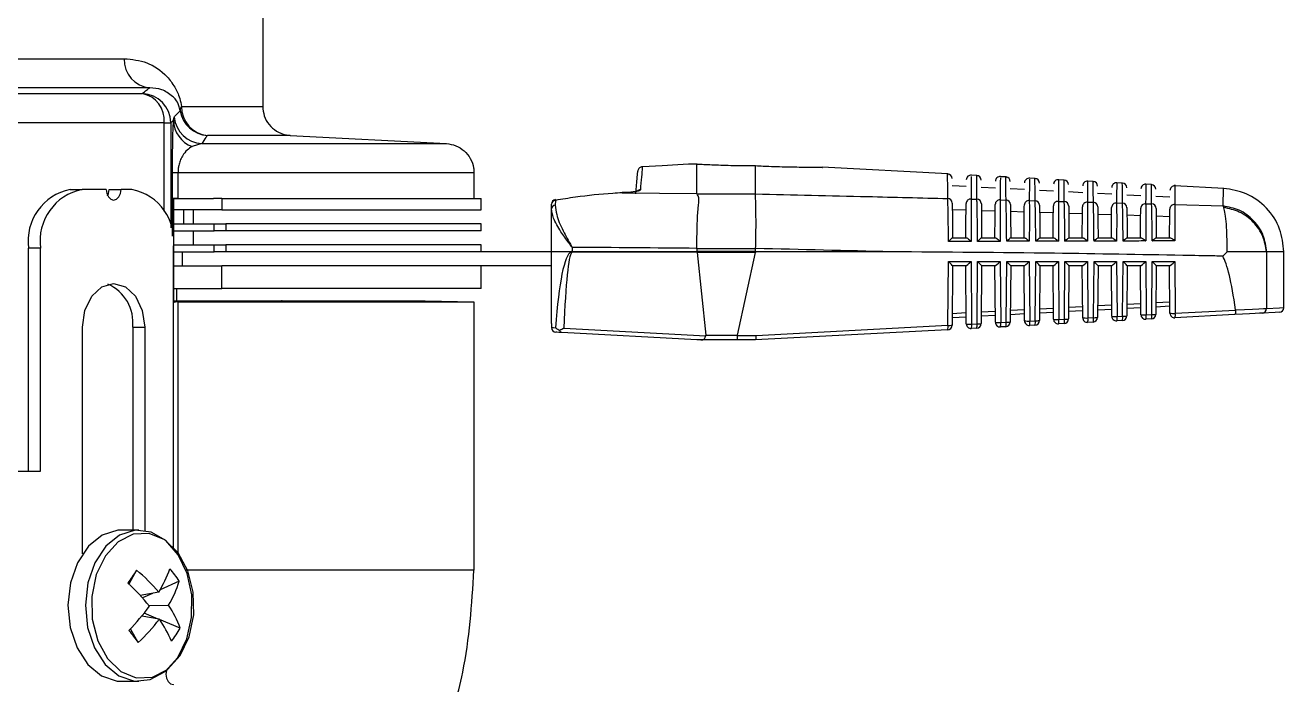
# Model space of a CAD drawing. Extents: x 8 to 113, y 0 to 87.
# Drawn here: x 51.412 to 54.093, y 72.962 to 74.367 of the extents above; entities that cross this region are included whole.
import ezdxf

# ---------------------------------------------------------------- set-up
doc = ezdxf.new("R2010")
doc.units = 0
doc.header["$MEASUREMENT"] = 0
doc.layers.add('OBJECT', color=7, linetype='CONTINUOUS')

msp = doc.modelspace()

# ---------------------------------------------------------------- linework, layer by layer
at = {"layer": 'OBJECT'}
for p, q in [((51.9183, 74.4002), (51.9183, 74.1938)), ((50.3075, 74.2954), (51.6235, 74.2954)), ((51.6777, 74.2334), (50.3345, 74.2334)), ((51.2079, 74.2209), (51.6618, 74.2209)), ((51.7456, 74.1938), (51.9183, 74.1938)), ((51.7082, 74.1589), (51.2464, 74.1589)), ((51.7082, 74.1589), (51.7225, 74.1589)), ((51.7082, 73.9707), (51.7082, 74.1589)), ((51.7284, 74.1641), (51.7225, 74.1589)), ((51.7225, 74.1589), (51.7225, 73.9353)), ((51.7284, 74.1641), (51.7297, 74.1709)), ((51.977, 74.1319), (51.8008, 74.1319)), ((51.977, 74.1319), (52.3095, 74.1145)), ((51.7887, 74.1145), (51.7679, 74.1084)), ((51.7887, 74.1145), (52.3095, 74.1145)), ((51.7378, 74.0526), (51.7262, 74.0526)), ((51.7262, 73.9172), (51.7262, 74.0526)), ((51.7378, 74.0526), (51.7378, 73.9978)), ((52.3683, 74.0526), (51.7378, 74.0526)), ((52.3683, 74.0526), (52.3683, 73.9978)), ((52.727, 74.0651), (52.727, 74.0651)), ((52.8255, 74.0705), (52.8255, 74.0705)), ((52.8433, 74.008), (52.8433, 74.0704)), ((52.9683, 74.0074), (52.9683, 74.0669)), ((53.3773, 74.05), (53.1098, 74.064)), ((53.4169, 74.023), (53.3867, 74.0245)), ((53.4393, 74.0468), (53.4277, 74.0474)), ((53.5013, 74.0435), (53.4896, 74.0441)), ((53.5633, 74.0403), (53.5516, 74.0409)), ((53.6253, 74.037), (53.6135, 74.0376)), ((53.6873, 74.0338), (53.6755, 74.0344)), ((53.7493, 74.0305), (53.7374, 74.0312)), ((53.8113, 74.0273), (53.7994, 74.0279)), ((53.9654, 74.0192), (53.8614, 74.0247)), ((51.5081, 74.0169), (51.5336, 74.0169)), ((51.5849, 74.0169), (51.5336, 74.0169)), ((51.5912, 74.0169), (51.6167, 74.0169)), ((51.6397, 74.0169), (51.6167, 74.0169)), ((51.7291, 73.7763), (51.7291, 73.9987)), ((51.7378, 73.9978), (51.7291, 73.9978)), ((51.7291, 73.9978), (51.7378, 73.9978)), ((51.7378, 73.9978), (51.8132, 73.9978)), ((51.8311, 73.9978), (51.8132, 73.9978)), ((51.8311, 73.9978), (51.8311, 73.9738)), ((51.8311, 73.9978), (52.3833, 73.9978)), ((52.3833, 73.9738), (52.3833, 73.9978)), ((52.7022, 74.0111), (52.6841, 74.0101)), ((52.7023, 74.0108), (52.6841, 74.0099)), ((52.6841, 74.0099), (52.6841, 74.0101)), ((52.6841, 74.0099), (52.8433, 74.008)), ((52.7022, 74.0111), (52.7022, 74.011)), ((52.7023, 74.0108), (52.7022, 74.0111)), ((52.8433, 74.008), (52.8438, 74.0073)), ((52.8438, 74.0073), (52.9683, 74.0073)), ((52.9683, 74.0073), (52.9683, 74.0074)), ((53.4271, 73.9964), (53.4396, 73.996)), ((53.4789, 74.0197), (53.4488, 74.0213)), ((53.541, 74.0165), (53.5106, 74.018)), ((53.603, 74.0132), (53.5726, 74.0148)), ((53.665, 74.0099), (53.6347, 74.0115)), ((53.7269, 74.0067), (53.6967, 74.0083)), ((53.7887, 74.0035), (53.7589, 74.005)), ((53.8507, 74.0002), (53.8209, 74.0018)), ((51.8311, 73.9738), (51.7291, 73.9738)), ((51.7502, 73.9438), (51.7502, 73.9738)), ((51.7711, 73.9438), (51.7711, 73.9738)), ((51.8311, 73.9738), (52.3833, 73.9738)), ((52.5333, 73.9757), (52.5333, 73.9853)), ((52.5333, 73.884), (52.5333, 73.9757)), ((52.5419, 73.9937), (52.5416, 73.9832)), ((53.3872, 73.9742), (53.4165, 73.9733)), ((53.4492, 73.9723), (53.4785, 73.9713)), ((53.4891, 73.9948), (53.5016, 73.9944)), ((53.5112, 73.9703), (53.5404, 73.9694)), ((53.5511, 73.9931), (53.5636, 73.9928)), ((53.5732, 73.9684), (53.6024, 73.9675)), ((53.6131, 73.9915), (53.6256, 73.9912)), ((53.6751, 73.9898), (53.6876, 73.9895)), ((53.737, 73.9881), (53.7497, 73.9878)), ((53.799, 73.9864), (53.8117, 73.9861)), ((53.861, 73.9847), (53.964, 73.9817)), ((53.9653, 73.9784), (53.964, 73.9817)), ((51.7291, 73.9438), (51.8149, 73.9438)), ((51.8149, 73.9289), (51.8149, 73.9438)), ((51.8149, 73.9438), (51.84, 73.9438)), ((51.84, 73.9438), (51.84, 73.9289)), ((52.3833, 73.9438), (51.84, 73.9438)), ((52.3833, 73.9289), (52.3833, 73.9438)), ((53.6352, 73.9665), (53.6644, 73.9655)), ((53.6973, 73.9645), (53.7264, 73.9636)), ((53.7593, 73.9625), (53.7884, 73.9616)), ((53.8213, 73.9605), (53.8503, 73.9596)), ((51.7291, 73.9289), (51.8149, 73.9289)), ((51.7711, 73.8989), (51.7711, 73.9289)), ((51.84, 73.9289), (51.8149, 73.9289)), ((52.3833, 73.9289), (51.84, 73.9289)), ((51.4452, 73.8919), (51.4197, 73.8919)), ((51.4197, 73.4169), (51.4197, 73.8919)), ((51.4452, 73.4169), (51.4452, 73.8919)), ((51.728, 73.2531), (51.728, 73.8919)), ((51.7291, 73.8989), (51.8149, 73.8989)), ((51.8149, 73.884), (51.8149, 73.8989)), ((51.8149, 73.8989), (51.84, 73.8989)), ((51.84, 73.8989), (51.84, 73.884)), ((52.3833, 73.8989), (51.84, 73.8989)), ((52.3833, 73.884), (52.3833, 73.8989)), ((52.5778, 73.8932), (52.5778, 73.8847)), ((52.9683, 73.8907), (52.8433, 73.8907)), ((52.8433, 73.8907), (52.8433, 73.8855)), ((52.9683, 73.8855), (52.9683, 73.8907)), ((53.3876, 73.914), (53.4167, 73.914)), ((53.4496, 73.914), (53.4787, 73.914)), ((53.5116, 73.914), (53.5408, 73.914)), ((53.5735, 73.914), (53.6029, 73.914)), ((53.6355, 73.914), (53.6649, 73.914)), ((53.6975, 73.914), (53.727, 73.914)), ((53.7594, 73.914), (53.7891, 73.914)), ((53.8214, 73.914), (53.8512, 73.914)), ((51.7291, 73.884), (51.8149, 73.884)), ((51.7473, 73.854), (51.7473, 73.884)), ((51.84, 73.884), (51.8149, 73.884)), ((52.3518, 73.884), (51.84, 73.884)), ((52.5333, 73.884), (52.3518, 73.884)), ((52.5748, 73.884), (52.5333, 73.884)), ((52.5333, 73.7317), (52.5333, 73.884)), ((52.5778, 73.8847), (52.8433, 73.8847)), ((52.8434, 73.8832), (52.5778, 73.8832)), ((52.8433, 73.8855), (52.9683, 73.8855)), ((52.8433, 73.8847), (52.8434, 73.8832)), ((52.968, 73.8824), (52.8435, 73.8824)), ((52.8435, 73.8824), (52.8621, 73.7062)), ((52.9298, 73.7062), (52.968, 73.8824)), ((53.257, 73.884), (52.9684, 73.884)), ((53.3778, 73.7275), (53.379, 73.8634)), ((53.379, 73.8634), (53.4271, 73.8634)), ((53.4271, 73.8634), (53.4282, 73.7302)), ((53.4398, 73.7308), (53.441, 73.8634)), ((53.441, 73.8634), (53.4891, 73.8634)), ((53.4891, 73.8634), (53.4902, 73.7334)), ((53.5019, 73.7341), (53.503, 73.8634)), ((53.503, 73.8634), (53.5511, 73.8634)), ((53.5511, 73.8634), (53.5522, 73.7367)), ((53.5639, 73.7373), (53.565, 73.8634)), ((53.565, 73.8634), (53.6131, 73.8634)), ((53.6131, 73.8634), (53.6142, 73.74)), ((53.6259, 73.7406), (53.627, 73.8634)), ((53.627, 73.8634), (53.6751, 73.8634)), ((53.6751, 73.8634), (53.6761, 73.7433)), ((53.688, 73.7439), (53.689, 73.8634)), ((53.689, 73.8634), (53.7371, 73.8634)), ((53.7371, 73.8634), (53.7381, 73.7465)), ((53.75, 73.7472), (53.751, 73.8634)), ((53.751, 73.8634), (53.7991, 73.8634)), ((53.7991, 73.8634), (53.8001, 73.7498)), ((53.812, 73.7504), (53.813, 73.8634)), ((53.813, 73.8634), (53.8611, 73.8634)), ((53.8611, 73.8634), (53.862, 73.7531)), ((53.9726, 73.884), (53.9634, 73.8749)), ((54.0563, 73.884), (54.0563, 73.7634)), ((54.0567, 73.884), (54.0563, 73.884)), ((54.0933, 73.7653), (54.0933, 73.8844)), ((51.7291, 73.854), (51.8311, 73.854)), ((51.8311, 73.806), (51.8311, 73.854)), ((52.3518, 73.854), (51.8311, 73.854)), ((52.5333, 73.854), (52.3518, 73.854)), ((52.3833, 73.806), (52.3833, 73.854)), ((53.3877, 73.854), (53.3866, 73.7279)), ((53.4161, 73.854), (53.3877, 73.854)), ((53.417, 73.7306), (53.416, 73.854)), ((53.4497, 73.854), (53.4486, 73.7312)), ((53.4781, 73.854), (53.4497, 73.854)), ((53.479, 73.7339), (53.478, 73.854)), ((53.5117, 73.854), (53.5107, 73.7345)), ((53.5401, 73.854), (53.5117, 73.854)), ((53.541, 73.7372), (53.54, 73.854)), ((53.5737, 73.854), (53.5727, 73.7378)), ((53.6021, 73.854), (53.5737, 73.854)), ((53.6029, 73.7404), (53.602, 73.854)), ((53.6357, 73.854), (53.6347, 73.741)), ((53.6641, 73.854), (53.6357, 73.854)), ((53.6649, 73.7437), (53.664, 73.854)), ((53.6977, 73.854), (53.6967, 73.7443)), ((53.7261, 73.854), (53.6977, 73.854)), ((53.7269, 73.747), (53.726, 73.854)), ((53.7597, 73.854), (53.7588, 73.7476)), ((53.7881, 73.854), (53.7597, 73.854)), ((53.7889, 73.7502), (53.788, 73.854)), ((53.8217, 73.854), (53.8208, 73.7509)), ((53.8501, 73.854), (53.8217, 73.854)), ((53.8508, 73.7535), (53.85, 73.854)), ((51.7291, 73.806), (51.8311, 73.806)), ((51.7355, 73.78), (51.7355, 73.806)), ((52.3833, 73.806), (51.8311, 73.806)), ((51.7291, 73.78), (51.9584, 73.78)), ((51.7378, 73.7773), (51.7291, 73.7773)), ((51.7378, 73.7773), (51.7291, 73.7773)), ((51.7378, 73.7773), (52.3683, 73.7773)), ((51.7378, 73.7773), (51.7378, 73.2398)), ((51.9594, 73.78), (51.9584, 73.78)), ((51.9594, 73.78), (52.2644, 73.78)), ((52.2644, 73.78), (52.3683, 73.7773)), ((52.3683, 73.7773), (52.3683, 73.206)), ((53.3868, 73.753), (53.4168, 73.7546)), ((53.4488, 73.7563), (53.4788, 73.7579)), ((53.5109, 73.7596), (53.5408, 73.7611)), ((53.6028, 73.755), (53.5728, 73.7534)), ((53.5729, 73.7628), (53.6027, 73.7644)), ((53.6349, 73.7661), (53.6647, 73.7677)), ((53.6648, 73.7583), (53.6349, 73.7567)), ((53.7268, 73.7615), (53.6969, 73.76)), ((53.697, 73.7694), (53.7267, 73.771)), ((53.7887, 73.7648), (53.7589, 73.7632)), ((53.759, 73.7727), (53.7886, 73.7742)), ((53.8507, 73.7681), (53.8209, 73.7665)), ((53.821, 73.7759), (53.8506, 73.7775)), ((53.862, 73.7531), (53.9907, 73.7599)), ((53.9907, 73.7599), (53.9907, 73.7602)), ((52.5333, 73.7317), (52.5334, 73.7227)), ((52.9693, 73.7059), (53.3778, 73.7275)), ((53.4169, 73.7452), (53.3867, 73.7436)), ((53.4282, 73.7302), (53.4398, 73.7308)), ((53.4789, 73.7485), (53.4488, 73.7469)), ((53.4902, 73.7334), (53.5019, 73.7341)), ((53.5408, 73.7517), (53.5108, 73.7501)), ((53.5632, 73.7279), (53.5515, 73.7273)), ((53.5522, 73.7367), (53.5639, 73.7373)), ((53.6252, 73.7311), (53.6135, 73.7305)), ((53.6142, 73.74), (53.6259, 73.7406)), ((53.6873, 73.7344), (53.6754, 73.7338)), ((53.6761, 73.7433), (53.688, 73.7439)), ((53.7493, 73.7377), (53.7374, 73.7371)), ((53.7381, 73.7465), (53.75, 73.7472)), ((53.8113, 73.741), (53.7994, 73.7403)), ((53.8001, 73.7498), (53.812, 73.7504)), ((53.9883, 73.7503), (53.8614, 73.7436)), ((51.5347, 73.2411), (51.5347, 73.7234)), ((51.6414, 73.7234), (51.6669, 73.7234)), ((51.6414, 73.7234), (51.6414, 73.2914)), ((51.6669, 73.7234), (51.6669, 73.2904)), ((52.8433, 73.6965), (52.5551, 73.7121)), ((52.5598, 73.7212), (52.8619, 73.7048)), ((52.8621, 73.7062), (52.9298, 73.7062)), ((52.9298, 73.7059), (52.9693, 73.7059)), ((53.3771, 73.718), (52.9683, 73.6965)), ((53.4392, 73.7213), (53.4276, 73.7207)), ((53.5012, 73.7246), (53.4895, 73.724)), ((52.8516, 73.6965), (52.8433, 73.6965)), ((52.9292, 73.6965), (52.8516, 73.6965)), ((52.9683, 73.6965), (52.9292, 73.6965)), ((52.9683, 73.6965), (52.9683, 73.6965)), ((51.2932, 73.4169), (51.4452, 73.4169)), ((51.6543, 73.2914), (51.6173, 73.2914)), ((51.6497, 73.206), (51.6334, 73.1762)), ((52.3683, 73.206), (51.7548, 73.206)), ((51.7403, 73.1829), (51.7, 73.1644)), ((51.6969, 73.1592), (51.6573, 73.1521)), ((51.6833, 73.1567), (51.6621, 73.147)), ((51.6957, 73.102), (51.6657, 73.1146)), ((51.6759, 73.131), (51.7179, 73.1312)), ((51.6981, 73.1016), (51.6606, 73.1082)), ((51.7424, 73.0825), (51.6987, 73.1008)), ((51.653, 73.0517), (51.6365, 73.0811)), ((51.6173, 72.9694), (51.6543, 72.9694)), ((51.728, 72.9619), (51.728, 72.9624))]:
    msp.add_line(p, q, dxfattribs=at)
at = {"layer": 'OBJECT', "flags": 128}
for points in [[(52.7133, 74.0073), (52.7155, 74.033), (52.7169, 74.0492), (52.7175, 74.056)], [(52.8255, 74.0705), (52.8022, 74.0692), (52.7694, 74.0674), (52.727, 74.0651)], [(51.5849, 74.0169), (51.5861, 74.0083), (51.5895, 74.001), (51.5947, 73.9961), (51.6008, 73.9944), (51.6069, 73.9961), (51.612, 74.001), (51.6155, 74.0083), (51.6167, 74.0169)], [(51.588, 74.0034), (51.59, 74.0083), (51.5912, 74.0169)], [(51.5347, 73.7234), (51.5397, 73.7592), (51.554, 73.7895), (51.5755, 73.8098), (51.6008, 73.8169), (51.6261, 73.8098), (51.6475, 73.7895), (51.6618, 73.7592), (51.6669, 73.7234)], [(53.9907, 73.7602), (54.0099, 73.7612), (54.0266, 73.762), (54.0401, 73.7626), (54.0502, 73.7631), (54.0563, 73.7634)], [(54.0839, 73.7554), (54.0839, 73.7554), (54.0746, 73.7549), (54.047, 73.7534)], [(54.0563, 73.7634), (54.084, 73.7649), (54.0933, 73.7653)], [(54.047, 73.7534), (54.0415, 73.7531), (54.0325, 73.7527), (54.0204, 73.752), (54.0055, 73.7512), (53.9883, 73.7503)], [(52.5334, 73.7227), (52.5347, 73.7227), (52.5375, 73.7226), (52.5417, 73.7224)], [(52.5551, 73.7121), (52.5488, 73.7124), (52.5447, 73.7127), (52.5429, 73.7128)], [(51.6173, 73.2914), (51.6096, 73.291), (51.5765, 73.2807), (51.547, 73.257), (51.5237, 73.222), (51.5088, 73.1789), (51.5035, 73.1315), (51.5083, 73.084), (51.5228, 73.0406), (51.5457, 73.0052), (51.575, 72.9809), (51.608, 72.9699), (51.6173, 72.9694)], [(51.7372, 73.02), (51.7565, 73.0595), (51.7668, 73.1052), (51.767, 73.1532), (51.7572, 73.1992), (51.7383, 73.239), (51.7119, 73.2692), (51.6804, 73.2871), (51.6466, 73.291), (51.6135, 73.2807), (51.584, 73.257), (51.5607, 73.222), (51.5458, 73.1789), (51.5405, 73.1315), (51.5453, 73.084), (51.5598, 73.0406), (51.5827, 73.0052), (51.612, 72.9809), (51.645, 72.9699), (51.6789, 72.9732), (51.7105, 72.9904), (51.7372, 73.02)], [(51.7426, 73.0242), (51.7619, 73.0643), (51.7715, 73.1108), (51.7705, 73.1592), (51.7589, 73.2048), (51.7379, 73.2431), (51.7096, 73.2704), (51.6767, 73.284), (51.6425, 73.2825), (51.6102, 73.2662), (51.5831, 73.2365), (51.5639, 73.1965), (51.5543, 73.15), (51.5553, 73.1015), (51.5669, 73.0559), (51.5878, 73.0176), (51.6161, 72.9903), (51.649, 72.9768), (51.6833, 72.9782), (51.7155, 72.9946), (51.7426, 73.0242)], [(51.7131, 72.9925), (51.7121, 72.9849), (51.7133, 72.9763), (51.7168, 72.969), (51.722, 72.9641), (51.728, 72.9624)]]:
    msp.add_lwpolyline(points, dxfattribs=at)
at = {"layer": 'OBJECT'}
for centre, radius, start, end in [((51.6827, 74.2925), 0.0593, 177.2193, 265.182), ((51.6518, 74.165), 0.0568, 353.8231, 79.8677), ((51.6605, 74.1589), 0.062, 0.0185, 88.8269), ((51.757, 74.1852), 0.0143, 142.6459, 184.1231), ((51.8039, 74.1939), 0.062, 189.0436, 267.1597), ((51.806, 74.1922), 0.0605, 178.4267, 265.0794), ((51.7888, 74.165), 0.0604, 180.8387, 249.7837), ((51.7915, 74.1765), 0.062, 185.1379, 267.4506), ((53.3766, 74.04), 0.01, 0.5, 83.0997), ((53.427, 74.0374), 0.01, 83.4921, 179.5), ((53.4386, 74.0368), 0.01, 0.5, 83.6003), ((53.489, 74.0342), 0.01, 83.9939, 179.5), ((53.5007, 74.0335), 0.01, 0.5, 84.103), ((53.551, 74.0309), 0.01, 84.4978, 179.5), ((53.5627, 74.0303), 0.01, 0.5, 84.6079), ((53.6129, 74.0277), 0.01, 85.0037, 179.5), ((53.6247, 74.027), 0.01, 0.5, 85.1147), ((53.6749, 74.0244), 0.01, 85.5116, 179.5), ((53.6867, 74.0238), 0.01, 0.5, 85.6235), ((53.7369, 74.0212), 0.01, 86.0214, 179.5), ((53.7488, 74.0205), 0.01, 0.5, 86.1343), ((53.7989, 74.0179), 0.01, 86.5331, 179.5), ((53.8108, 74.0173), 0.01, 0.5, 86.6468), ((53.8608, 74.0147), 0.01, 86.9496, 179.5), ((51.5302, 73.9075), 0.1116, 101.4218, 188.0494), ((51.5557, 73.9075), 0.1116, 101.4218, 188.0495), ((51.6176, 73.9075), 0.1116, 351.9507, 78.5782), ((52.5433, 73.9853), 0.01, 99.2546, 180), ((52.5527, 73.9959), 0.011, 183.5999, 191.5485), ((52.7232, 74.0062), 0.01, 92.5376, 134.0424), ((53.3772, 73.9877), 0.00987, 1.1349, 87.7404), ((53.4265, 73.9865), 0.0099, 86.3742, 178.788), ((53.4392, 73.9862), 0.00987, 1.1148, 87.7179), ((52.5424, 73.9846), 0.00906, 92.8152, 175.6376), ((52.5418, 73.9746), 0.00857, 91.3572, 172.772), ((53.4885, 73.9849), 0.0099, 86.3909, 178.8129), ((53.5012, 73.9846), 0.00987, 1.0943, 87.6966), ((53.5505, 73.9833), 0.00991, 86.4099, 178.8337), ((53.5632, 73.9829), 0.00988, 1.0775, 87.6718), ((53.6124, 73.9816), 0.00991, 86.429, 178.8561), ((53.6252, 73.9813), 0.00988, 1.0553, 87.6532), ((53.6744, 73.9799), 0.00991, 86.4477, 178.8788), ((53.6872, 73.9796), 0.00989, 1.0373, 87.6314), ((53.7364, 73.9782), 0.00991, 86.4666, 178.8996), ((53.7493, 73.9779), 0.00989, 1.0189, 87.6091), ((53.7984, 73.9765), 0.00992, 86.4849, 178.9201), ((53.8113, 73.9762), 0.00989, 1.0035, 87.5856), ((53.8604, 73.9748), 0.00992, 86.5024, 178.9415), ((52.6695, 73.974), 0.1307, 223.5468, 224.5091), ((52.6967, 73.8848), 0.1189, 180.0139, 180.7742), ((51.5533, 73.7335), 0.0887, 353.4617, 66.9254), ((54.0464, 73.7633), 0.00991, 273.4746, 0.5516), ((54.0833, 73.7653), 0.01, 273.0226, 355.0653), ((53.3766, 73.728), 0.01, 273.0226, 359.5), ((53.3577, 73.7242), 0.0204, 342.3828, 9.2808), ((53.3802, 73.7684), 0.041, 266.687, 278.9994), ((53.4247, 73.7846), 0.0545, 261.8661, 273.6815), ((53.427, 73.7307), 0.01, 180.5, 273.0226), ((53.4081, 73.7269), 0.0204, 342.3855, 9.2745), ((53.4386, 73.7313), 0.01, 273.0226, 359.5), ((53.4197, 73.7275), 0.0204, 342.3855, 9.2745), ((53.4422, 73.7717), 0.041, 266.687, 278.9975), ((53.4867, 73.7879), 0.0546, 261.869, 273.6787), ((53.489, 73.734), 0.01, 180.5, 273.0226), ((53.4701, 73.7302), 0.0204, 342.3828, 9.2808), ((53.5007, 73.7346), 0.01, 273.0226, 359.5), ((53.4817, 73.7308), 0.0204, 342.3831, 9.2805), ((53.5042, 73.775), 0.041, 266.687, 278.9994), ((53.5487, 73.7912), 0.0546, 261.8686, 273.679), ((53.551, 73.7372), 0.01, 180.5, 273.0226), ((53.5321, 73.7334), 0.0204, 342.3828, 9.2808), ((53.5627, 73.7379), 0.01, 273.0226, 359.5), ((53.5438, 73.734), 0.0204, 342.3855, 9.2745), ((53.5663, 73.7783), 0.041, 266.687, 278.9975), ((53.6107, 73.7944), 0.0546, 261.8685, 273.6791), ((53.6129, 73.7405), 0.01, 180.5, 273.0226), ((53.594, 73.7367), 0.0204, 342.3855, 9.2745), ((53.6247, 73.7411), 0.01, 273.0226, 359.5), ((53.6058, 73.7373), 0.0204, 342.3832, 9.2805), ((53.6283, 73.7815), 0.041, 266.6836, 279.001), ((53.6726, 73.7977), 0.0546, 261.8691, 273.6785), ((53.6749, 73.7438), 0.01, 180.5, 273.0226), ((53.656, 73.74), 0.0204, 342.3828, 9.2808), ((53.6867, 73.7444), 0.01, 273.0226, 359.5), ((53.6678, 73.7406), 0.0204, 342.3855, 9.2745), ((53.6903, 73.7848), 0.041, 266.6872, 278.9992), ((53.7346, 73.801), 0.0546, 261.869, 273.6787), ((53.7369, 73.7471), 0.01, 180.5, 273.0226), ((53.718, 73.7432), 0.0204, 342.3828, 9.2808), ((53.7488, 73.7477), 0.01, 273.0226, 359.5), ((53.7299, 73.7439), 0.0204, 342.3836, 9.2801), ((53.7524, 73.7881), 0.041, 266.6836, 279.001), ((53.7966, 73.8042), 0.0546, 261.8686, 273.679), ((53.7989, 73.7503), 0.01, 180.5, 273.0226), ((53.78, 73.7465), 0.0204, 342.3754, 9.2846), ((53.8108, 73.751), 0.01, 273.0226, 359.5), ((53.7919, 73.7471), 0.0204, 342.3855, 9.2745), ((53.8144, 73.7914), 0.041, 266.6872, 278.9992), ((53.8585, 73.8075), 0.0546, 261.8685, 273.6791), ((53.8608, 73.7536), 0.01, 180.5, 273.0226), ((53.8419, 73.7498), 0.0204, 342.3855, 9.2745), ((52.5434, 73.7227), 0.00999, 179.95, 266.8554), ((52.5341, 73.7226), 0.00067, 168.3449, 180.5049), ((52.5434, 73.7227), 0.01, 180.809, 266.8941), ((54.9584, 70.9837), 3.9858, 146.1131, 146.5916), ((51.4009, 72.9079), 0.3883, 40.3341, 50.1598), ((51.4671, 73.2995), 0.2692, 328.589, 340.3685), ((51.5784, 73.0817), 0.191, 32.0139, 41.8135), ((51.2809, 72.8023), 0.5139, 39.5502, 47.0248), ((51.5251, 73.2456), 0.2242, 329.3223, 343.7611), ((51.2778, 73.4234), 0.4959, 315.8153, 323.6483), ((51.5394, 73.0107), 0.2153, 19.4631, 34.0337), ((51.3944, 73.3314), 0.3809, 312.7653, 322.8977), ((51.4832, 72.9523), 0.2617, 23.0563, 34.7898), ((53.558, 74.5032), 2.3949, 216.5239, 217.3043), ((51.5697, 73.1775), 0.1971, 321.5097, 331.1945)]:
    msp.add_arc(centre, radius, start, end, dxfattribs=at)
for centre, major_axis, ratio, start_param, end_param in [((51.7882, 74.0159), (0.062, 0.0151), 0.162756, 3.410195, 3.724554), ((52.4855, 71.8215), (7.8848, 0), 0.262774, 1.525405, 1.559096), ((52.3955, 73.8907), (0.4478, 0), 0.267949, 0, 0.004204), ((48.95, 71.8215), (19.0675, 0), 0.111038, 1.342949, 1.358461), ((53.9456, 73.8907), (0.9773, 0), 0.122785, 3.138252, 3.141593), ((52.5933, 73.3152), (-0.0157, 0.5695), 0.101686, 0.049862, 0.771527), ((52.5856, 73.3137), (-0.0078, 0.5695), 0.050872, 0.051969, 0.772633), ((52.5933, 73.3152), (-0.0157, 0.5695), 0.101686, 6.280384, 6.333048), ((52.5856, 73.3137), (-0.0078, 0.5695), 0.050872, 6.28249, 6.335154), ((52.3955, 73.8855), (0.4478, 0), 0.267949, 6.276674, 6.283185), ((52.3952, 73.8855), (0.4485, -0.007), 0.267094, 0.032491, 0.039008), ((53.9463, 73.8855), (0.9787, 0.0064), 0.122438, 3.101128, 3.114217), ((53.9456, 73.8855), (0.9773, 0), 0.122785, 3.141593, 3.154684), ((53.3778, 73.864), (-0.00991, 0.00999), 0.035372, 3.176643, 4.624979), ((53.4259, 73.864), (0.00988, 0.00996), 0.087934, 3.228543, 4.746979), ((53.4398, 73.864), (-0.00991, 0.00999), 0.035372, 3.176643, 4.624979), ((53.4879, 73.864), (0.00988, 0.00996), 0.087934, 3.228543, 4.746979), ((53.5018, 73.864), (-0.00991, 0.00999), 0.035372, 3.176643, 4.624979), ((53.5499, 73.864), (0.00988, 0.00996), 0.087934, 3.228543, 4.746979), ((53.5638, 73.864), (-0.00991, 0.00999), 0.035372, 3.176643, 4.624979), ((53.6119, 73.864), (0.00988, 0.00996), 0.087934, 3.228543, 4.746979), ((53.6258, 73.864), (-0.00991, 0.00999), 0.035372, 3.176643, 4.624979), ((53.6739, 73.864), (0.00988, 0.00996), 0.087934, 3.228543, 4.746979), ((53.6878, 73.864), (-0.00991, 0.00999), 0.035372, 3.176643, 4.624979), ((53.7359, 73.864), (0.00988, 0.00996), 0.087934, 3.228543, 4.746979), ((53.7498, 73.864), (-0.00991, 0.00999), 0.035372, 3.176643, 4.624979), ((53.7979, 73.864), (0.00988, 0.00996), 0.087934, 3.228543, 4.746979), ((53.8118, 73.864), (-0.00991, 0.00999), 0.035372, 3.176643, 4.624979), ((53.8599, 73.864), (0.00988, 0.00996), 0.087934, 3.228543, 4.746979), ((53.9382, 71.5942), (0.0147, 2.2897), 0.052015, 5.95327, 6.194383), ((51.7882, 73.7591), (0.062, -0.0151), 0.162711, 2.558607, 2.872966), ((52.8248, 73.7065), (0.0374, -0.0006), 0.267094, 6.175075, 6.315676), ((52.9292, 73.7065), (0, 0.01), 0.061163, 3.141593, 4.660029), ((53.0113, 73.7065), (0.0816, 0.0005), 0.122438, 3.114217, 3.140397), ((52.9681, 73.7065), (-0.00026, 0.01), 0.120424, 3.14477, 4.656852)]:
    msp.add_ellipse(centre, major_axis=major_axis, ratio=ratio, start_param=start_param, end_param=end_param, dxfattribs=at)
for points, knots in [([(51.6235, 74.2954), (51.6399, 74.2938), (51.6727, 74.2905), (51.7078, 74.2664), (51.73, 74.2378), (51.7407, 74.2163), (51.7443, 74.1996), (51.7456, 74.1938)], [0, 0, 0, 0, 0.338496, 0.676057, 0.82639, 0.93996, 1, 1, 1, 1]), ([(51.6618, 74.2209), (51.6625, 74.2215), (51.6662, 74.2249), (51.6715, 74.2293), (51.6761, 74.2323), (51.6777, 74.2334)], [0, 0, 0, 0, 0.1375162, 0.6875815, 1, 1, 1, 1]), ([(51.7427, 74.1841), (51.7416, 74.188), (51.737, 74.2056), (51.7238, 74.2176), (51.7038, 74.2316), (51.6865, 74.2328), (51.6777, 74.2334)], [0, 0, 0, 0, 0.064502, 0.295551, 0.645889, 1, 1, 1, 1]), ([(51.7297, 74.1709), (51.7304, 74.1718), (51.7339, 74.176), (51.7382, 74.1805), (51.7418, 74.1834), (51.7427, 74.1841)], [0, 0, 0, 0, 0.160413, 0.802068, 1, 1, 1, 1]), ([(51.9183, 74.1938), (51.9189, 74.1869), (51.9203, 74.1729), (51.931, 74.1544), (51.9467, 74.1403), (51.9631, 74.1334), (51.9735, 74.1323), (51.977, 74.1319)], [0, 0, 0, 0, 0.222087, 0.444175, 0.666264, 0.888359, 1, 1, 1, 1]), ([(51.7262, 74.0526), (51.7262, 74.0624), (51.7263, 74.0819), (51.7266, 74.1114), (51.7273, 74.1435), (51.728, 74.1562), (51.7284, 74.1641)], [0, 0, 0, 0, 0.163497, 0.32571, 0.581357, 1, 1, 1, 1]), ([(51.8008, 74.1319), (51.7995, 74.1304), (51.7955, 74.1258), (51.7915, 74.1191), (51.7887, 74.1145)], [0, 0, 0, 0, 0.3210633, 1, 1, 1, 1]), ([(51.7679, 74.1084), (51.7644, 74.1061), (51.7574, 74.1016), (51.7487, 74.0913), (51.7426, 74.0793), (51.7396, 74.0695), (51.7381, 74.0606), (51.7379, 74.0552), (51.7378, 74.0526)], [0, 0, 0, 0, 0.300574, 0.606531, 0.762919, 0.874184, 0.940147, 1, 1, 1, 1]), ([(52.3095, 74.1145), (52.3164, 74.1135), (52.3303, 74.1114), (52.3483, 74.0997), (52.3615, 74.0833), (52.3676, 74.0665), (52.3681, 74.0561), (52.3683, 74.0526)], [0, 0, 0, 0, 0.222099, 0.444197, 0.666294, 0.888387, 1, 1, 1, 1]), ([(52.727, 74.0651), (52.7258, 74.065), (52.7236, 74.0646), (52.7207, 74.0627), (52.7186, 74.0602), (52.7177, 74.0578), (52.7176, 74.0564), (52.7175, 74.056)], [0, 0, 0, 0, 0.235926, 0.471828, 0.707751, 0.925417, 1, 1, 1, 1]), ([(52.727, 74.0651), (52.727, 74.065), (52.7269, 74.0645), (52.7264, 74.0589), (52.7244, 74.0353), (52.7227, 74.0162)], [0, 0, 0, 0, 0.045653, 0.228294, 1, 1, 1, 1]), ([(52.8433, 74.0704), (52.8366, 74.0704), (52.8281, 74.0705), (52.826, 74.0705), (52.8255, 74.0705)], [0, 0, 0, 0, 0.791837, 1, 1, 1, 1]), ([(52.8435, 74.0704), (52.8435, 74.0704), (52.8434, 74.0704), (52.8434, 74.0704), (52.8433, 74.0704), (52.8433, 74.0704), (52.8433, 74.0704)], [0, 0, 0, 0, 0.159974, 0.363959, 0.750853, 1, 1, 1, 1]), ([(52.9683, 74.0669), (52.9523, 74.067), (52.9203, 74.0672), (52.8778, 74.0686), (52.8542, 74.0698), (52.8448, 74.0703), (52.8435, 74.0704)], [0, 0, 0, 0, 0.3155677, 0.6311016, 0.9475879, 1, 1, 1, 1]), ([(53.1098, 74.0639), (53.1103, 74.0639), (53.1123, 74.064), (53.0993, 74.0638), (53.0718, 74.0638), (53.0316, 74.0643), (52.995, 74.0655), (52.9737, 74.0666), (52.9683, 74.0669)], [0, 0, 0, 0, 0.06941, 0.284852, 0.500141, 0.714749, 0.928344, 1, 1, 1, 1]), ([(53.3776, 73.9976), (53.3776, 73.999), (53.3775, 74.0061), (53.3773, 74.0321), (53.3771, 74.0534), (53.3771, 74.048), (53.3771, 74.0471)], [0, 0, 0, 0, 0.04133, 0.206678, 0.869682, 1, 1, 1, 1]), ([(53.4275, 74.0447), (53.4275, 74.0442), (53.4275, 74.0429), (53.4273, 74.0131), (53.4271, 73.9964)], [0, 0, 0, 0, 0.436769, 1, 1, 1, 1]), ([(53.4396, 73.996), (53.4396, 73.9974), (53.4395, 74.0044), (53.4393, 74.0299), (53.4391, 74.0504), (53.4392, 74.045), (53.4392, 74.0442)], [0, 0, 0, 0, 0.042041, 0.210231, 0.884638, 1, 1, 1, 1]), ([(53.4895, 74.0419), (53.4895, 74.0412), (53.4895, 74.0395), (53.4892, 74.0107), (53.4891, 73.9948)], [0, 0, 0, 0, 0.444733, 1, 1, 1, 1]), ([(53.5016, 73.9944), (53.5016, 73.9958), (53.5015, 74.0027), (53.5013, 74.0277), (53.5011, 74.0474), (53.5012, 74.042), (53.5012, 74.0413)], [0, 0, 0, 0, 0.0427765, 0.2139065, 0.9001091, 1, 1, 1, 1]), ([(53.5515, 74.039), (53.5515, 74.0381), (53.5515, 74.0362), (53.5512, 74.0084), (53.5511, 73.9931)], [0, 0, 0, 0, 0.4529536, 1, 1, 1, 1]), ([(53.5636, 73.9928), (53.5636, 73.9942), (53.5635, 74.0009), (53.5633, 74.0254), (53.5632, 74.0444), (53.5632, 74.039), (53.5632, 74.0385)], [0, 0, 0, 0, 0.043537, 0.21771, 0.916123, 1, 1, 1, 1]), ([(53.6135, 74.0361), (53.6134, 74.0351), (53.6134, 74.0329), (53.6132, 74.006), (53.6131, 73.9915)], [0, 0, 0, 0, 0.461446, 1, 1, 1, 1]), ([(53.6256, 73.9912), (53.6256, 73.9925), (53.6256, 73.9992), (53.6254, 74.0232), (53.6252, 74.0414), (53.6252, 74.0361), (53.6252, 74.0356)], [0, 0, 0, 0, 0.044325, 0.221651, 0.932709, 1, 1, 1, 1]), ([(53.6754, 74.0333), (53.6754, 74.0321), (53.6754, 74.0296), (53.6752, 74.0036), (53.6751, 73.9898)], [0, 0, 0, 0, 0.470225, 1, 1, 1, 1]), ([(53.6876, 73.9895), (53.6876, 73.9908), (53.6876, 73.9973), (53.6874, 74.0209), (53.6872, 74.0383), (53.6873, 74.0331), (53.6873, 74.0327)], [0, 0, 0, 0, 0.0451413, 0.2257345, 0.9498969, 1, 1, 1, 1]), ([(53.7374, 74.0304), (53.7374, 74.0291), (53.7374, 74.0262), (53.7371, 74.0012), (53.737, 73.9881)], [0, 0, 0, 0, 0.479307, 1, 1, 1, 1]), ([(53.7497, 73.9878), (53.7497, 73.9891), (53.7496, 73.9955), (53.7494, 74.0186), (53.7493, 74.0353), (53.7493, 74.0301), (53.7493, 74.0299)], [0, 0, 0, 0, 0.045988, 0.229969, 0.967722, 1, 1, 1, 1]), ([(53.7994, 74.0275), (53.7994, 74.026), (53.7993, 74.0229), (53.7991, 73.9988), (53.799, 73.9864)], [0, 0, 0, 0, 0.488709, 1, 1, 1, 1]), ([(53.8117, 73.9861), (53.8117, 73.9873), (53.8116, 73.9937), (53.8114, 74.0162), (53.8113, 74.0322), (53.8113, 74.0271), (53.8113, 74.027)], [0, 0, 0, 0, 0.046867, 0.234363, 0.986219, 1, 1, 1, 1]), ([(53.8614, 74.0246), (53.8614, 74.0246), (53.8614, 74.0297), (53.8613, 74.0167), (53.8611, 73.9954), (53.861, 73.9847)], [0, 0, 0, 0, 0.001446, 0.498454, 1, 1, 1, 1]), ([(52.6841, 74.0099), (52.6775, 74.0094), (52.6442, 74.0073), (52.5966, 74.0026), (52.5561, 73.996), (52.5419, 73.9937)], [0, 0, 0, 0, 0.139684, 0.698664, 1, 1, 1, 1]), ([(52.7072, 74.0115), (52.7065, 74.0114), (52.7049, 74.0112), (52.7032, 74.0111), (52.7022, 74.0111)], [0, 0, 0, 0, 0.42916, 1, 1, 1, 1]), ([(52.7227, 74.0162), (52.7224, 74.0157), (52.7219, 74.0147), (52.7182, 74.0132), (52.7128, 74.0119), (52.7071, 74.0111), (52.7035, 74.0109), (52.7023, 74.0108)], [0, 0, 0, 0, 0.21906, 0.438021, 0.659216, 0.880003, 1, 1, 1, 1]), ([(52.7167, 74.0135), (52.7167, 74.0135), (52.7167, 74.0135), (52.7159, 74.0131), (52.7139, 74.0126), (52.7108, 74.0119), (52.7083, 74.0116), (52.7072, 74.0115)], [0, 0, 0, 0, 0.0902139, 0.2517951, 0.484409, 0.7783926, 1, 1, 1, 1]), ([(52.8433, 73.8912), (52.8433, 73.8964), (52.8431, 73.915), (52.8439, 73.946), (52.8455, 73.9781), (52.8485, 73.9986), (52.8451, 74.0049), (52.8438, 74.0073)], [0, 0, 0, 0, 0.097508, 0.351331, 0.599305, 0.843154, 1, 1, 1, 1]), ([(52.9683, 73.8911), (52.9686, 73.9046), (52.9692, 73.9316), (52.969, 73.9672), (52.9682, 73.9946), (52.9683, 74.0032), (52.9683, 74.0073)], [0, 0, 0, 0, 0.253583, 0.507165, 0.760847, 1, 1, 1, 1]), ([(52.9683, 74.0074), (53.0476, 74.0055), (53.1841, 74.0024), (53.3205, 73.999), (53.3776, 73.9976)], [0, 0, 0, 0, 0.58145, 1, 1, 1, 1]), ([(53.379, 73.9061), (53.379, 73.9087), (53.3789, 73.9179), (53.3787, 73.9392), (53.3784, 73.9669), (53.3779, 73.9886), (53.3777, 73.995), (53.3776, 73.9976)], [0, 0, 0, 0, 0.059775, 0.20716, 0.50141, 0.795934, 1, 1, 1, 1]), ([(53.4271, 73.9964), (53.4272, 73.9946), (53.4273, 73.9893), (53.4274, 73.9709), (53.4273, 73.9428), (53.4272, 73.9198), (53.4271, 73.9088), (53.4271, 73.9062)], [0, 0, 0, 0, 0.1485046, 0.4485974, 0.7482559, 0.9404451, 1, 1, 1, 1]), ([(53.441, 73.9062), (53.441, 73.9088), (53.4409, 73.9179), (53.4407, 73.9391), (53.4404, 73.9664), (53.4399, 73.9874), (53.4397, 73.9936), (53.4396, 73.996)], [0, 0, 0, 0, 0.0594948, 0.2084586, 0.5058928, 0.8036089, 1, 1, 1, 1]), ([(53.964, 73.9817), (53.9643, 73.9926), (53.9648, 74.0145), (53.9649, 74.0176), (53.965, 74.0192)], [0, 0, 0, 0, 0.496376, 1, 1, 1, 1]), ([(54.0933, 73.884), (54.0916, 73.9005), (54.0879, 73.9348), (54.0584, 73.9794), (54.0154, 74.0111), (53.9814, 74.0166), (53.965, 74.0192)], [0, 0, 0, 0, 0.240773, 0.500001, 0.759226, 1, 1, 1, 1]), ([(52.5778, 73.8932), (52.5777, 73.8933), (52.5769, 73.8944), (52.5743, 73.8977), (52.5658, 73.9088), (52.5515, 73.9293), (52.5367, 73.9546), (52.5343, 73.9693), (52.5333, 73.9757)], [0, 0, 0, 0, 0.003659, 0.034965, 0.112488, 0.381452, 0.732443, 1, 1, 1, 1]), ([(52.5416, 73.9832), (52.5422, 73.9768), (52.5438, 73.9604), (52.5569, 73.9303), (52.57, 73.9063), (52.5771, 73.8944), (52.5777, 73.8933), (52.5778, 73.8932)], [0, 0, 0, 0, 0.244745, 0.62673, 0.967928, 0.996143, 1, 1, 1, 1]), ([(53.3871, 73.9879), (53.3871, 73.9841), (53.3872, 73.9763), (53.3874, 73.9501), (53.3876, 73.9263), (53.3877, 73.914)], [0, 0, 0, 0, 0.324207, 0.64849, 1, 1, 1, 1]), ([(53.416, 73.914), (53.416, 73.9252), (53.4162, 73.9478), (53.4165, 73.9743), (53.4165, 73.9825), (53.4166, 73.9867)], [0, 0, 0, 0, 0.324373, 0.648691, 1, 1, 1, 1]), ([(53.4491, 73.9864), (53.4491, 73.9825), (53.4492, 73.9748), (53.4494, 73.949), (53.4496, 73.9258), (53.4497, 73.914)], [0, 0, 0, 0, 0.328087, 0.656252, 1, 1, 1, 1]), ([(53.478, 73.914), (53.478, 73.9251), (53.4782, 73.9475), (53.4785, 73.9733), (53.4785, 73.9811), (53.4786, 73.9851)], [0, 0, 0, 0, 0.328437, 0.656814, 1, 1, 1, 1]), ([(53.4891, 73.9948), (53.4891, 73.993), (53.4893, 73.9878), (53.4894, 73.9695), (53.4893, 73.9418), (53.4892, 73.9194), (53.4891, 73.9089), (53.4891, 73.9063)], [0, 0, 0, 0, 0.150135, 0.453531, 0.756487, 0.940721, 1, 1, 1, 1]), ([(53.503, 73.9064), (53.503, 73.9089), (53.5029, 73.9179), (53.5027, 73.9389), (53.5024, 73.966), (53.5019, 73.9863), (53.5017, 73.9922), (53.5016, 73.9944)], [0, 0, 0, 0, 0.059218, 0.209832, 0.510595, 0.811654, 1, 1, 1, 1]), ([(53.5111, 73.9848), (53.5111, 73.981), (53.5112, 73.9733), (53.5114, 73.948), (53.5116, 73.9253), (53.5117, 73.914)], [0, 0, 0, 0, 0.332168, 0.664412, 1, 1, 1, 1]), ([(53.54, 73.914), (53.54, 73.9251), (53.5402, 73.9473), (53.5405, 73.9722), (53.5405, 73.9797), (53.5406, 73.9835)], [0, 0, 0, 0, 0.332714, 0.665367, 1, 1, 1, 1]), ([(53.5511, 73.9931), (53.5511, 73.9914), (53.5513, 73.9863), (53.5514, 73.9681), (53.5513, 73.9408), (53.5512, 73.9189), (53.5511, 73.909), (53.5511, 73.9065)], [0, 0, 0, 0, 0.151845, 0.458695, 0.765102, 0.940995, 1, 1, 1, 1]), ([(53.565, 73.9065), (53.565, 73.909), (53.5649, 73.9179), (53.5647, 73.9388), (53.5644, 73.9656), (53.5639, 73.9851), (53.5637, 73.9907), (53.5636, 73.9928)], [0, 0, 0, 0, 0.058943, 0.211284, 0.515533, 0.820091, 1, 1, 1, 1]), ([(53.5731, 73.9831), (53.5731, 73.9794), (53.5732, 73.9718), (53.5734, 73.9469), (53.5736, 73.9248), (53.5737, 73.914)], [0, 0, 0, 0, 0.33646, 0.673002, 1, 1, 1, 1]), ([(53.602, 73.914), (53.602, 73.925), (53.6022, 73.947), (53.6024, 73.9711), (53.6025, 73.9783), (53.6025, 73.9818)], [0, 0, 0, 0, 0.337223, 0.674381, 1, 1, 1, 1]), ([(53.6131, 73.9915), (53.6131, 73.9898), (53.6133, 73.9847), (53.6134, 73.9666), (53.6133, 73.9398), (53.6132, 73.9185), (53.6131, 73.9091), (53.6131, 73.9066)], [0, 0, 0, 0, 0.153635, 0.464105, 0.774128, 0.941266, 1, 1, 1, 1]), ([(53.627, 73.9067), (53.627, 73.9091), (53.6269, 73.918), (53.6267, 73.9386), (53.6264, 73.9651), (53.626, 73.9839), (53.6257, 73.9892), (53.6256, 73.9912)], [0, 0, 0, 0, 0.0586706, 0.212823, 0.5207278, 0.8289547, 1, 1, 1, 1]), ([(53.6351, 73.9815), (53.6351, 73.9777), (53.6352, 73.9703), (53.6354, 73.9458), (53.6356, 73.9243), (53.6357, 73.914)], [0, 0, 0, 0, 0.3409859, 0.6820537, 1, 1, 1, 1]), ([(53.664, 73.914), (53.664, 73.9249), (53.6642, 73.9467), (53.6644, 73.97), (53.6645, 73.9768), (53.6645, 73.9801)], [0, 0, 0, 0, 0.341979, 0.68389, 1, 1, 1, 1]), ([(53.6751, 73.9898), (53.6751, 73.9882), (53.6752, 73.9831), (53.6754, 73.9652), (53.6753, 73.9388), (53.6752, 73.9181), (53.6751, 73.9092), (53.6751, 73.9068)], [0, 0, 0, 0, 0.1555103, 0.4697785, 0.7835913, 0.9415343, 1, 1, 1, 1]), ([(53.689, 73.9068), (53.689, 73.9092), (53.6889, 73.918), (53.6887, 73.9385), (53.6884, 73.9646), (53.688, 73.9827), (53.6877, 73.9877), (53.6876, 73.9895)], [0, 0, 0, 0, 0.058402, 0.214452, 0.526192, 0.838269, 1, 1, 1, 1]), ([(53.6971, 73.9798), (53.6972, 73.9761), (53.6972, 73.9687), (53.6974, 73.9446), (53.6976, 73.9238), (53.6977, 73.914)], [0, 0, 0, 0, 0.34576, 0.691604, 1, 1, 1, 1]), ([(53.726, 73.914), (53.726, 73.9248), (53.7262, 73.9464), (53.7264, 73.9688), (53.7265, 73.9754), (53.7265, 73.9784)], [0, 0, 0, 0, 0.347005, 0.693942, 1, 1, 1, 1]), ([(53.737, 73.9881), (53.7371, 73.9865), (53.7372, 73.9815), (53.7373, 73.9637), (53.7373, 73.9377), (53.7372, 73.9176), (53.7371, 73.9093), (53.7371, 73.907)], [0, 0, 0, 0, 0.157483, 0.475733, 0.793525, 0.941799, 1, 1, 1, 1]), ([(53.751, 73.907), (53.751, 73.9093), (53.7509, 73.918), (53.7507, 73.9383), (53.7503, 73.9641), (53.75, 73.9814), (53.7497, 73.9862), (53.7497, 73.9878)], [0, 0, 0, 0, 0.0581353, 0.2161786, 0.5319486, 0.8480671, 1, 1, 1, 1]), ([(53.7591, 73.9781), (53.7592, 73.9744), (53.7592, 73.9672), (53.7594, 73.9435), (53.7596, 73.9233), (53.7597, 73.914)], [0, 0, 0, 0, 0.350807, 0.701697, 1, 1, 1, 1]), ([(53.788, 73.914), (53.788, 73.9247), (53.7882, 73.9461), (53.7884, 73.9676), (53.7885, 73.9739), (53.7885, 73.9767)], [0, 0, 0, 0, 0.3523261, 0.704581, 1, 1, 1, 1]), ([(53.799, 73.9864), (53.7991, 73.9848), (53.7992, 73.9799), (53.7993, 73.9621), (53.7993, 73.9367), (53.7992, 73.9172), (53.7991, 73.9094), (53.7991, 73.9071)], [0, 0, 0, 0, 0.159552, 0.481989, 0.803961, 0.94206, 1, 1, 1, 1]), ([(53.813, 73.9072), (53.813, 73.9094), (53.8129, 73.918), (53.8127, 73.9381), (53.8123, 73.9635), (53.812, 73.9801), (53.8117, 73.9847), (53.8117, 73.9861)], [0, 0, 0, 0, 0.057872, 0.218011, 0.538016, 0.858387, 1, 1, 1, 1]), ([(53.8212, 73.9763), (53.8212, 73.9727), (53.8212, 73.9655), (53.8215, 73.9423), (53.8216, 73.9227), (53.8217, 73.914)], [0, 0, 0, 0, 0.3561467, 0.7123752, 1, 1, 1, 1]), ([(53.85, 73.914), (53.85, 73.9246), (53.8502, 73.9458), (53.8504, 73.9664), (53.8505, 73.9723), (53.8505, 73.9749)], [0, 0, 0, 0, 0.357965, 0.715857, 1, 1, 1, 1]), ([(53.861, 73.9847), (53.8611, 73.9831), (53.8612, 73.9782), (53.8613, 73.9606), (53.8613, 73.9356), (53.8612, 73.9167), (53.8611, 73.9095), (53.8611, 73.9073)], [0, 0, 0, 0, 0.161729, 0.488571, 0.814942, 0.942319, 1, 1, 1, 1]), ([(54.0567, 73.884), (54.0551, 73.8957), (54.0518, 73.92), (54.0304, 73.9518), (53.9997, 73.9749), (53.9756, 73.9795), (53.964, 73.9817)], [0, 0, 0, 0, 0.2411708, 0.4999999, 0.7588284, 1, 1, 1, 1]), ([(53.9726, 73.884), (53.9725, 73.8947), (53.9725, 73.916), (53.9711, 73.9436), (53.9687, 73.966), (53.9665, 73.9742), (53.9653, 73.9784)], [0, 0, 0, 0, 0.2499997, 0.4999993, 0.7500001, 1, 1, 1, 1]), ([(54.0563, 73.884), (54.0545, 73.8951), (54.0509, 73.9181), (54.0298, 73.9485), (54.0001, 73.9709), (53.9766, 73.9759), (53.9653, 73.9784)], [0, 0, 0, 0, 0.241561, 0.5, 0.758437, 1, 1, 1, 1]), ([(53.379, 73.9061), (53.3791, 73.9061), (53.38, 73.9071), (53.3821, 73.9093), (53.3848, 73.9119), (53.3869, 73.9136), (53.3874, 73.9139), (53.3876, 73.914)], [0, 0, 0, 0, 0.007749, 0.250693, 0.570356, 0.807216, 1, 1, 1, 1]), ([(53.4271, 73.9062), (53.4205, 73.9062), (53.4045, 73.9061), (53.3884, 73.9061), (53.379, 73.9061)], [0, 0, 0, 0, 0.412559, 1, 1, 1, 1]), ([(53.4167, 73.914), (53.4172, 73.9139), (53.4181, 73.9137), (53.4206, 73.9121), (53.4236, 73.9097), (53.4259, 73.9074), (53.4271, 73.9062), (53.4271, 73.9062)], [0, 0, 0, 0, 0.1992929, 0.3970824, 0.7008919, 0.992019, 1, 1, 1, 1]), ([(53.441, 73.9062), (53.4411, 73.9062), (53.4419, 73.9071), (53.444, 73.9093), (53.4467, 73.9118), (53.4488, 73.9136), (53.4493, 73.9139), (53.4496, 73.914)], [0, 0, 0, 0, 0.0078079, 0.2310745, 0.5592031, 0.8028127, 1, 1, 1, 1]), ([(53.4891, 73.9063), (53.4825, 73.9063), (53.4665, 73.9063), (53.4504, 73.9062), (53.441, 73.9062)], [0, 0, 0, 0, 0.412531, 1, 1, 1, 1]), ([(53.4787, 73.914), (53.4792, 73.9139), (53.4803, 73.9136), (53.4831, 73.9118), (53.4861, 73.9093), (53.4882, 73.9072), (53.4891, 73.9064), (53.4891, 73.9063)], [0, 0, 0, 0, 0.203483, 0.450055, 0.7731, 0.991933, 1, 1, 1, 1]), ([(53.503, 73.9064), (53.5031, 73.9064), (53.5038, 73.9072), (53.5059, 73.9093), (53.5085, 73.9118), (53.5107, 73.9136), (53.5113, 73.9139), (53.5116, 73.914)], [0, 0, 0, 0, 0.0078825, 0.2106168, 0.547452, 0.7981673, 1, 1, 1, 1]), ([(53.5511, 73.9065), (53.5445, 73.9065), (53.5285, 73.9064), (53.5124, 73.9064), (53.503, 73.9064)], [0, 0, 0, 0, 0.412496, 1, 1, 1, 1]), ([(53.5408, 73.914), (53.5413, 73.9139), (53.5425, 73.9136), (53.5453, 73.9118), (53.5483, 73.9093), (53.5503, 73.9073), (53.5511, 73.9065), (53.5511, 73.9065)], [0, 0, 0, 0, 0.207478, 0.460443, 0.790802, 0.99185, 1, 1, 1, 1]), ([(53.565, 73.9065), (53.5651, 73.9066), (53.5658, 73.9073), (53.5677, 73.9092), (53.5703, 73.9117), (53.5726, 73.9136), (53.5733, 73.9139), (53.5735, 73.914)], [0, 0, 0, 0, 0.00795, 0.189272, 0.535069, 0.793247, 1, 1, 1, 1]), ([(53.6131, 73.9066), (53.6065, 73.9066), (53.5905, 73.9066), (53.5745, 73.9065), (53.565, 73.9065)], [0, 0, 0, 0, 0.412465, 1, 1, 1, 1]), ([(53.6029, 73.914), (53.6034, 73.9139), (53.6046, 73.9136), (53.6075, 73.9118), (53.6104, 73.9093), (53.6124, 73.9074), (53.6131, 73.9067), (53.6131, 73.9066)], [0, 0, 0, 0, 0.2116938, 0.4713111, 0.8091462, 0.9917675, 1, 1, 1, 1]), ([(53.627, 73.9067), (53.6271, 73.9067), (53.6277, 73.9073), (53.6296, 73.9092), (53.6322, 73.9117), (53.6345, 73.9136), (53.6352, 73.9139), (53.6355, 73.914)], [0, 0, 0, 0, 0.008033, 0.167041, 0.522007, 0.788055, 1, 1, 1, 1]), ([(53.6751, 73.9068), (53.6685, 73.9068), (53.6525, 73.9067), (53.6365, 73.9067), (53.627, 73.9067)], [0, 0, 0, 0, 0.412428, 1, 1, 1, 1]), ([(53.6649, 73.914), (53.6655, 73.9139), (53.6667, 73.9136), (53.6696, 73.9118), (53.6725, 73.9093), (53.6745, 73.9075), (53.6751, 73.9068), (53.6751, 73.9068)], [0, 0, 0, 0, 0.216119, 0.482655, 0.828153, 0.991661, 1, 1, 1, 1]), ([(53.689, 73.9068), (53.6891, 73.9069), (53.6896, 73.9074), (53.6914, 73.9092), (53.694, 73.9117), (53.6964, 73.9136), (53.6972, 73.9138), (53.6975, 73.914)], [0, 0, 0, 0, 0.008103, 0.143844, 0.508237, 0.782538, 1, 1, 1, 1]), ([(53.7371, 73.907), (53.7305, 73.907), (53.7145, 73.9069), (53.6985, 73.9069), (53.689, 73.9068)], [0, 0, 0, 0, 0.412395, 1, 1, 1, 1]), ([(53.727, 73.914), (53.7276, 73.9139), (53.7288, 73.9136), (53.7318, 73.9117), (53.7347, 73.9093), (53.7365, 73.9076), (53.7371, 73.907), (53.7371, 73.907)], [0, 0, 0, 0, 0.220763, 0.494549, 0.847831, 0.991565, 1, 1, 1, 1]), ([(53.751, 73.907), (53.7511, 73.907), (53.7515, 73.9075), (53.7532, 73.9092), (53.7558, 73.9116), (53.7583, 73.9136), (53.7591, 73.9138), (53.7594, 73.914)], [0, 0, 0, 0, 0.008208, 0.119704, 0.49373, 0.776728, 1, 1, 1, 1]), ([(53.7991, 73.9071), (53.7925, 73.9071), (53.7765, 73.9071), (53.7605, 73.907), (53.751, 73.907)], [0, 0, 0, 0, 0.412352, 1, 1, 1, 1]), ([(53.7891, 73.914), (53.7897, 73.9139), (53.791, 73.9136), (53.794, 73.9117), (53.7968, 73.9094), (53.7986, 73.9076), (53.7991, 73.9072), (53.7991, 73.9071)], [0, 0, 0, 0, 0.225627, 0.506972, 0.868213, 0.991459, 1, 1, 1, 1]), ([(53.813, 73.9072), (53.8131, 73.9072), (53.8134, 73.9075), (53.8151, 73.9092), (53.8176, 73.9116), (53.8202, 73.9136), (53.821, 73.9138), (53.8214, 73.914)], [0, 0, 0, 0, 0.008288, 0.09456, 0.478395, 0.770549, 1, 1, 1, 1]), ([(53.8611, 73.9073), (53.8545, 73.9073), (53.8385, 73.9072), (53.8225, 73.9072), (53.813, 73.9072)], [0, 0, 0, 0, 0.412313, 1, 1, 1, 1]), ([(53.8512, 73.914), (53.8518, 73.9138), (53.8532, 73.9136), (53.8563, 73.9116), (53.859, 73.9093), (53.8607, 73.9077), (53.8611, 73.9073), (53.8611, 73.9073)], [0, 0, 0, 0, 0.236909, 0.528784, 0.900006, 0.991339, 1, 1, 1, 1]), ([(53.9634, 73.8749), (53.9577, 73.875), (53.9293, 73.8755), (53.8099, 73.8777), (53.5801, 73.8817), (53.373, 73.8832), (53.257, 73.884)], [0, 0, 0, 0, 0.024148, 0.120739, 0.507103, 1, 1, 1, 1]), ([(54.0563, 73.884), (54.0534, 73.884), (54.0477, 73.884), (54.0286, 73.884), (54.0034, 73.884), (53.9828, 73.884), (53.9726, 73.884)], [0, 0, 0, 0, 0.250001, 0.499999, 0.750001, 1, 1, 1, 1]), ([(54.0933, 73.884), (54.0918, 73.884), (54.0887, 73.884), (54.0674, 73.884), (54.0567, 73.884)], [0, 0, 0, 0, 0.5, 1, 1, 1, 1]), ([(53.9907, 73.7599), (53.9907, 73.7588), (53.9908, 73.7566), (53.9904, 73.7537), (53.9897, 73.7515), (53.989, 73.7505), (53.9885, 73.7503), (53.9884, 73.7503), (53.9883, 73.7503)], [0, 0, 0, 0, 0.219285, 0.43851, 0.65924, 0.882982, 0.985818, 1, 1, 1, 1]), ([(52.5509, 73.7165), (52.5484, 73.7178), (52.5449, 73.7197), (52.5424, 73.7217), (52.5417, 73.7223), (52.5417, 73.7224)], [0, 0, 0, 0, 0.696369, 0.978808, 1, 1, 1, 1]), ([(52.5598, 73.7212), (52.5597, 73.7212), (52.5566, 73.7195), (52.5537, 73.718), (52.5509, 73.7165)], [0, 0, 0, 0, 0.019978, 1, 1, 1, 1]), ([(52.5551, 73.7121), (52.555, 73.7121), (52.5547, 73.7121), (52.5537, 73.7124), (52.5524, 73.7134), (52.5514, 73.7151), (52.551, 73.7162), (52.5509, 73.7165)], [0, 0, 0, 0, 0.01718, 0.202305, 0.556615, 0.898384, 1, 1, 1, 1]), ([(52.8516, 73.6965), (52.8531, 73.6965), (52.8557, 73.6965), (52.8583, 73.6977), (52.8598, 73.6998), (52.8609, 73.7024), (52.8616, 73.7041), (52.8619, 73.7048)], [0, 0, 0, 0, 0.281499, 0.477143, 0.672465, 0.878458, 1, 1, 1, 1]), ([(52.2343, 72.706), (52.2574, 72.7505), (52.3041, 72.8406), (52.3557, 73.0086), (52.3636, 73.133), (52.3683, 73.206)], [0, 0, 0, 0, 0.287513, 0.581796, 1, 1, 1, 1])]:
    msp.add_open_spline(points, degree=3, knots=knots, dxfattribs=at)

doc.saveas('drawing.dxf')
